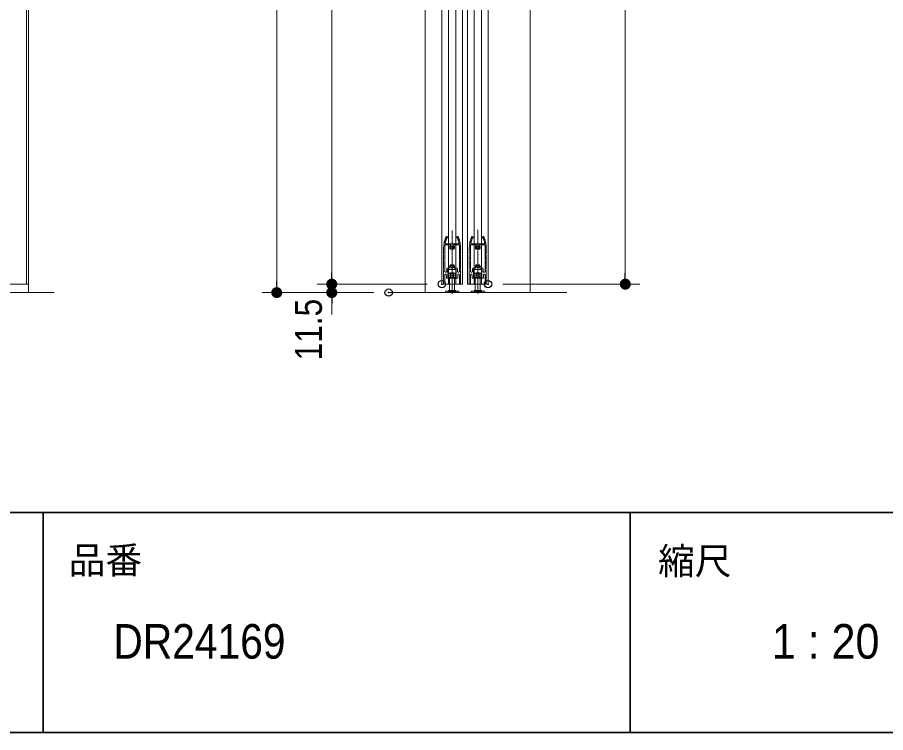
# Model space of a CAD drawing. Units: millimetres, scale not verified. Extents: x -6062 to 6062, y -3045 to 3045.
# Drawn here: x -723 to 461, y -2770 to -1795 of the extents above; entities that cross this region are included whole.
import ezdxf
from ezdxf.enums import TextEntityAlignment as Align

# ---------------------------------------------------------------- set-up
doc = ezdxf.new("R2010")
doc.units = ezdxf.units.MM
doc.header["$LTSCALE"] = 20
doc.header["$PDMODE"] = 32
doc.header["$PDSIZE"] = 10
for name, pattern in [('USER2', [10.5, 8, -0.5, 0.5, -0.5, 0.5, -0.5]), ('USER3', [2.91, 1.76, -0.4, 0.35, -0.4]), ('USER4', [1.11, 0.71, -0.4])]:
    doc.linetypes.add(name, pattern=pattern)
for name, color, linetype, lineweight in [('0-0_1図面枠', 7, 'Continuous', 20), ('0-1_3一般', 7, 'Continuous', 15), ('0-2_2寸法-1', 7, 'Continuous', 15), ('0-3_0', 7, 'Continuous', 25), ('0-5_2寸法-2', 7, 'Continuous', 15)]:
    doc.layers.add(name, color=color, linetype=linetype, lineweight=lineweight)
doc.layers.add('0-4_Defpoints', color=7, linetype='Continuous')
doc.styles.add('ＭＳ Ｐゴシック', font='')
doc.styles.get('ＭＳ Ｐゴシック').set_extended_font_data('MS PGothic')

# ---------------------------------------------------------------- blocks, each defined once
blk = doc.blocks.new('グループ-2')
at = {"layer": '0-0_1図面枠', "lineweight": 35}
for p, q in [((-80000, -49400), (80000, -49400)), ((22000, -49400), (22000, -55400)), ((38000, -49400), (38000, -55400))]:
    blk.add_line(p, q, dxfattribs=at)
blk.add_lwpolyline([(-80000, 55400), (80000, 55400), (80000, -55400), (-80000, -55400)], close=True, dxfattribs=at)
blk = doc.blocks.new('図面枠')
at = {"layer": '0-0_1図面枠'}
blk.add_blockref('グループ-2', (0, 0), dxfattribs=at)
at = {"layer": '0-0_1図面枠', "style": 'ＭＳ Ｐゴシック'}
for s, p in [('品番', (22696.5, -51284.2)), ('縮尺', (38765.5, -51307.2))]:
    blk.add_text(s, height=733.7, dxfattribs=at).set_placement(p, align=Align.BOTTOM_LEFT)
at = {"layer": '0-0_1図面枠', "style": 'ＭＳ Ｐゴシック', "width": 0.95}
blk.add_text('1 : 20', height=943.3, dxfattribs=at).set_placement((41866.9, -53665.3), align=Align.BOTTOM_LEFT)
blk = doc.blocks.new('_Dot')
at = {"layer": '0-3_0'}
blk.add_line((-10, 0), (-20, 0), dxfattribs=at)
for points in [[(0, 0), (-10, 0), (-9.92, 1.25)], [(0, 0), (-9.92, -1.25), (-10, 0)], [(0, 0), (-9.92, 1.25), (-9.69, 2.49)], [(0, 0), (-9.69, -2.49), (-9.92, -1.25)], [(0, 0), (-9.69, 2.49), (-9.3, 3.68)], [(0, 0), (-9.3, -3.68), (-9.69, -2.49)], [(0, 0), (-9.3, 3.68), (-8.76, 4.82)], [(0, 0), (-8.76, -4.82), (-9.3, -3.68)], [(0, 0), (-8.76, 4.82), (-8.09, 5.88)], [(0, 0), (-8.09, -5.88), (-8.76, -4.82)], [(0, 0), (-8.09, 5.88), (-7.29, 6.85)], [(0, 0), (-7.29, -6.85), (-8.09, -5.88)], [(0, 0), (-7.29, 6.85), (-6.37, 7.71)], [(0, 0), (-6.37, -7.71), (-7.29, -6.85)], [(0, 0), (-6.37, 7.71), (-5.36, 8.44)], [(0, 0), (-5.36, -8.44), (-6.37, -7.71)], [(0, 0), (-5.36, 8.44), (-4.26, 9.05)], [(0, 0), (-4.26, -9.05), (-5.36, -8.44)], [(0, 0), (-4.26, 9.05), (-3.09, 9.51)], [(0, 0), (-3.09, -9.51), (-4.26, -9.05)], [(0, 0), (-3.09, 9.51), (-1.87, 9.82)], [(0, 0), (-1.87, -9.82), (-3.09, -9.51)], [(0, 0), (-1.87, 9.82), (-0.63, 9.98)], [(0, 0), (-0.63, -9.98), (-1.87, -9.82)], [(0, 0), (-0.63, 9.98), (0.63, 9.98)], [(0, 0), (0.63, -9.98), (-0.63, -9.98)], [(0, 0), (0.63, 9.98), (1.87, 9.82)], [(0, 0), (1.87, 9.82), (3.09, 9.51)], [(0, 0), (3.09, 9.51), (4.26, 9.05)], [(0, 0), (4.26, 9.05), (5.36, 8.44)], [(0, 0), (5.36, 8.44), (6.37, 7.71)], [(0, 0), (6.37, 7.71), (7.29, 6.85)], [(0, 0), (7.29, 6.85), (8.09, 5.88)], [(0, 0), (8.09, 5.88), (8.76, 4.82)], [(0, 0), (8.76, 4.82), (9.3, 3.68)], [(0, 0), (9.3, 3.68), (9.69, 2.49)], [(0, 0), (9.69, 2.49), (9.92, 1.25)], [(0, 0), (9.92, 1.25), (10, 0)], [(0, 0), (1.87, -9.82), (0.63, -9.98)], [(0, 0), (3.09, -9.51), (1.87, -9.82)], [(0, 0), (4.26, -9.05), (3.09, -9.51)], [(0, 0), (5.36, -8.44), (4.26, -9.05)], [(0, 0), (6.37, -7.71), (5.36, -8.44)], [(0, 0), (7.29, -6.85), (6.37, -7.71)], [(0, 0), (8.09, -5.88), (7.29, -6.85)], [(0, 0), (8.76, -4.82), (8.09, -5.88)], [(0, 0), (9.3, -3.68), (8.76, -4.82)], [(0, 0), (9.69, -2.49), (9.3, -3.68)], [(0, 0), (9.92, -1.25), (9.69, -2.49)], [(0, 0), (10, 0), (9.92, -1.25)]]:
    blk.add_solid(points, dxfattribs=at)
blk = doc.blocks.new('グループ-32')
at = {"layer": '0-1_3一般'}
for p, q in [((21598.1, -43400), (21598.1, 3600)), ((21548.1, 2630), (21548.1, -41890)), ((21548.1, -41890), (21548.1, -43170)), ((21468.1, -43170), (21104.1, -43170)), ((21548.1, -43170), (21468.1, -43170)), ((-73179.1, -43400), (22298.1, -43400))]:
    blk.add_line(p, q, dxfattribs=at)
at = {"layer": '0-1_3一般', "linetype": 'USER2'}
for p, q in [((21598.1, 2630), (21598.1, -43170)), ((21598.1, -43170), (21548.1, -43170))]:
    blk.add_line(p, q, dxfattribs=at)
blk = doc.blocks.new('グループ-37')
at = {"layer": '0-1_3一般'}
for p, q in [((32419.3, -43400), (32419.3, 4660)), ((35279.3, 4660), (35279.3, -43400)), ((32869.3, -43170), (32869.3, 2630)), ((33049.3, -43170), (33049.3, 2630)), ((33249.3, 2630), (33249.3, -43170)), ((33429.3, 2630), (33429.3, -43170)), ((33569.3, -43170), (33569.3, 2630)), ((33749.3, -43170), (33749.3, 2630)), ((33949.3, 2630), (33949.3, -43170)), ((34129.3, 2630), (34129.3, -43170)), ((33054.3, -42880), (33064.3, -42870)), ((33054.3, -43000), (33054.3, -42880)), ((33054.3, -43000), (33064.3, -43010)), ((33064.3, -42870), (33069.3, -42870)), ((33069.3, -43010), (33064.3, -43010)), ((33069.3, -42870), (33106, -42870)), ((33069.3, -42890), (33069.3, -42870)), ((33069.3, -42890), (33107.3, -42890)), ((33069.3, -42990), (33069.3, -43010)), ((33069.3, -42990), (33107.3, -42990)), ((33079.3, -43010), (33069.3, -43010)), ((33079.3, -42990), (33079.3, -43340)), ((33079.3, -42990), (33109.3, -42990)), ((33109.3, -42890), (33104.3, -42860)), ((33107.3, -42990), (33107.3, -42890)), ((33109.3, -42990), (33109.3, -42890)), ((33149.3, -42871.5), (33129.3, -42860)), ((33169.3, -42860), (33149.3, -42871.5)), ((33194.3, -42860), (33169.3, -42860)), ((33189.3, -42890), (33194.3, -42860)), ((33189.3, -42990), (33189.3, -42890)), ((33189.3, -42990), (33219.3, -42990)), ((33191.3, -42990), (33191.3, -42890)), ((33191.3, -42890), (33229.3, -42890)), ((33191.3, -42990), (33229.3, -42990)), ((33192.6, -42870), (33229.3, -42870)), ((33219.3, -42990), (33219.3, -43340)), ((33229.3, -43010), (33219.3, -43010)), ((33229.3, -42870), (33234.3, -42870)), ((33229.3, -42890), (33229.3, -42870)), ((33229.3, -42990), (33229.3, -43010)), ((33234.3, -43010), (33229.3, -43010)), ((33244.3, -42880), (33234.3, -42870)), ((33244.3, -43000), (33234.3, -43010)), ((33244.3, -42880), (33244.3, -43000)), ((33754.3, -42880), (33764.3, -42870)), ((33754.3, -43000), (33754.3, -42880)), ((33754.3, -43000), (33764.3, -43010)), ((33764.3, -42870), (33769.3, -42870)), ((33769.3, -42890), (33807.3, -42890)), ((33779.3, -43010), (33769.3, -43010)), ((33779.3, -42990), (33809.3, -42990)), ((33779.3, -42990), (33779.3, -43340)), ((33829.3, -42860), (33804.3, -42860)), ((33809.3, -42890), (33804.3, -42860)), ((33809.3, -42990), (33809.3, -42890)), ((33869.3, -42860), (33829.3, -42860)), ((33894.3, -42860), (33869.3, -42860)), ((33889.3, -42890), (33894.3, -42860)), ((33889.3, -42990), (33889.3, -42890)), ((33889.3, -42990), (33919.3, -42990)), ((33891.3, -42890), (33929.3, -42890)), ((33891.3, -42990), (33891.3, -42890)), ((33891.3, -42990), (33929.3, -42990)), ((33892.6, -42870), (33929.3, -42870)), ((33919.3, -42990), (33919.3, -43340)), ((33934.3, -43010), (33929.3, -43010)), ((33944.3, -42880), (33934.3, -42870)), ((33944.3, -43000), (33934.3, -43010)), ((33944.3, -42880), (33944.3, -43000)), ((33429.3, -43170), (33249.3, -43170)), ((33749.3, -43170), (33569.3, -43170)), ((33949.3, -43170), (33749.3, -43170)), ((34129.3, -43170), (33949.3, -43170)), ((31419.3, -43400), (33599.3, -43400)), ((32969.3, -43400), (32969.3, -43360)), ((32969.3, -43360), (33006.1, -43360)), ((33006.1, -43400), (32969.3, -43400)), ((33006.1, -43360), (33099.3, -43360)), ((33089.3, -43400), (33006.1, -43400)), ((33049.3, -43340), (33049.3, -43360)), ((33249.3, -43340), (33049.3, -43340)), ((33099.3, -43340), (33079.3, -43340)), ((33209.3, -43400), (33089.3, -43400)), ((33099.3, -43380), (33094.3, -43400)), ((33094.3, -43400), (33119.3, -43400)), ((33099.3, -43340), (33099.3, -43380)), ((33099.3, -43360), (33199.3, -43360)), ((33149.3, -43382.7), (33119.3, -43400)), ((33119.3, -43400), (33179.3, -43400)), ((33179.3, -43400), (33149.3, -43382.7)), ((33179.3, -43400), (33204.3, -43400)), ((33199.3, -43380), (33199.3, -43340)), ((33219.3, -43340), (33199.3, -43340)), ((33199.3, -43360), (33292.5, -43360)), ((33204.3, -43400), (33199.3, -43380)), ((33292.5, -43400), (33209.3, -43400)), ((33249.3, -43360), (33249.3, -43340)), ((33292.5, -43360), (33329.3, -43360)), ((33329.3, -43400), (33292.5, -43400)), ((33329.3, -43400), (33329.3, -43360)), ((33599.3, -43400), (36279.3, -43400)), ((33669.3, -43360), (33706.1, -43360)), ((33669.3, -43400), (33669.3, -43360)), ((33706.1, -43400), (33669.3, -43400)), ((33706.1, -43360), (33799.3, -43360)), ((33789.3, -43400), (33706.1, -43400)), ((33799.3, -43340), (33779.3, -43340)), ((33799.3, -43380), (33794.3, -43400)), ((33794.3, -43400), (33819.3, -43400)), ((33799.3, -43340), (33799.3, -43380)), ((33799.3, -43360), (33899.3, -43360)), ((33919.3, -43340), (33899.3, -43340)), ((33899.3, -43380), (33899.3, -43340)), ((33899.3, -43360), (33992.5, -43360)), ((33904.3, -43400), (33899.3, -43380)), ((33992.5, -43360), (34029.3, -43360)), ((34029.3, -43400), (33992.5, -43400)), ((34029.3, -43400), (34029.3, -43360))]:
    blk.add_line(p, q, dxfattribs=at)
at = {"layer": '0-1_3一般', "linetype": 'USER2'}
for p, q in [((32989.3, -41870), (32999.3, -41870)), ((32999.3, -41870), (32999.3, -41876)), ((32999.3, -41876), (33041.3, -41876)), ((33045.3, -41880), (33045.3, -41896)), ((33253.3, -41880), (33253.3, -41896)), ((33745.3, -41880), (33745.3, -41896)), ((33953.3, -41880), (33953.3, -41896)), ((33999.3, -41876), (33957.3, -41876)), ((33999.3, -41870), (33999.3, -41876)), ((34009.3, -41870), (33999.3, -41870)), ((32949.3, -42110), (32949.3, -42816.5)), ((32959.3, -42100), (33104.3, -42100)), ((32963.2, -42070), (33143.3, -42070)), ((33041.3, -41900), (33012.5, -41900)), ((33194.3, -42100), (33339.3, -42100)), ((33286.1, -41900), (33257.3, -41900)), ((33349.3, -42110), (33349.3, -42816.5)), ((33649.3, -42110), (33649.3, -42816.5)), ((33659.3, -42100), (33804.3, -42100)), ((33663.2, -42070), (33843.3, -42070)), ((33741.3, -41900), (33712.5, -41900)), ((33843.3, -42070), (33849.3, -42076)), ((33849.3, -42076), (33855.3, -42070)), ((33855.3, -42070), (34035.4, -42070)), ((33894.3, -42100), (34039.3, -42100)), ((33986.1, -41900), (33957.3, -41900)), ((34049.3, -42110), (34049.3, -42816.5)), ((32919.3, -42176), (32919.3, -43160)), ((33379.3, -42176), (33379.3, -43160)), ((33619.3, -42176), (33619.3, -43160)), ((34079.3, -42176), (34079.3, -43160)), ((33004.3, -42816.5), (33004.3, -42754)), ((33024.3, -42734), (33082.4, -42734)), ((33034.3, -43004), (33034.3, -42776)), ((33040.3, -42770), (33143.3, -42770)), ((33149.3, -42764), (33143.3, -42770)), ((33155.3, -42770), (33149.3, -42764)), ((33155.3, -42770), (33258.3, -42770)), ((33216.1, -42734), (33274.3, -42734)), ((33264.3, -42934), (33264.3, -42776)), ((33294.3, -42754), (33294.3, -42816.5)), ((33704.3, -42816.5), (33704.3, -42754)), ((33724.3, -42734), (33782.4, -42734)), ((33734.3, -43004), (33734.3, -42776)), ((33740.3, -42770), (33843.3, -42770)), ((33849.3, -42764), (33843.3, -42770)), ((33855.3, -42770), (33849.3, -42764)), ((33855.3, -42770), (33958.3, -42770)), ((33916.1, -42734), (33974.3, -42734)), ((33964.3, -42934), (33964.3, -42776)), ((33994.3, -42754), (33994.3, -42816.5)), ((32949.3, -42922.5), (32949.3, -43160)), ((32994.3, -42922.5), (32994.3, -43004)), ((33000.3, -43010), (33028.3, -43010)), ((33219.3, -43010), (33079.3, -43010)), ((33106, -42870), (33192.6, -42870)), ((33107.3, -42890), (33191.3, -42890)), ((33107.3, -42990), (33191.3, -42990)), ((33264.3, -42934), (33264.3, -43004)), ((33270.3, -43010), (33298.3, -43010)), ((33304.3, -43004), (33304.3, -42922.5)), ((33349.3, -42922.5), (33349.3, -43016)), ((33349.3, -43160), (33349.3, -43016)), ((33649.3, -42922.5), (33649.3, -43160)), ((33694.3, -42922.5), (33694.3, -43004)), ((33700.3, -43010), (33728.3, -43010)), ((33919.3, -43010), (33779.3, -43010)), ((33806, -42870), (33892.6, -42870)), ((33807.3, -42890), (33891.3, -42890)), ((33807.3, -42990), (33891.3, -42990)), ((33964.3, -42934), (33964.3, -43004)), ((33970.3, -43010), (33998.3, -43010)), ((34004.3, -43004), (34004.3, -42922.5)), ((34049.3, -42922.5), (34049.3, -43016)), ((34049.3, -43160), (34049.3, -43016)), ((32929.3, -43170), (32939.3, -43170)), ((33369.3, -43170), (33359.3, -43170)), ((33629.3, -43170), (33639.3, -43170)), ((34069.3, -43170), (34059.3, -43170))]:
    blk.add_line(p, q, dxfattribs=at)
at = {"layer": '0-1_3一般', "linetype": 'USER3'}
for p, q in [((33149.3, -41709.9), (33149.3, -43289.9)), ((33849.3, -41690.7), (33849.3, -43330.7)), ((33149.3, -42820), (33149.3, -43440)), ((33149.3, -42850), (33149.3, -42840)), ((33849.3, -42820), (33849.3, -43440)), ((33849.3, -42850), (33849.3, -42840)), ((33034.3, -42940), (33264.3, -42940)), ((33149.3, -43030), (33149.3, -42850)), ((33734.3, -42940), (33964.3, -42940)), ((33849.3, -43030), (33849.3, -42850)), ((33849.3, -43030), (33849.3, -42850)), ((33849.3, -43040), (33849.3, -43030)), ((33149.3, -43390), (33149.3, -43320)), ((33149.3, -43340), (33149.3, -43420)), ((33849.3, -43390), (33849.3, -43320)), ((33849.3, -43340), (33849.3, -43420))]:
    blk.add_line(p, q, dxfattribs=at)
at = {"layer": '0-1_3一般', "linetype": 'USER4'}
for p, q in [((33049.3, -43380), (33249.3, -43380)), ((33049.3, -43400), (33049.3, -43380)), ((33099.3, -43380), (33099.3, -43340)), ((33099.3, -43400), (33199.3, -43400)), ((33199.3, -43340), (33199.3, -43380)), ((33249.3, -43380), (33249.3, -43400)), ((33799.3, -43380), (33799.3, -43340)), ((33799.3, -43400), (33899.3, -43400)), ((33899.3, -43340), (33899.3, -43380))]:
    blk.add_line(p, q, dxfattribs=at)
at = {"layer": '0-1_3一般', "linetype": 'USER2'}
for points in [[(33309.3, -41870), (33299.3, -41870), (33299.3, -41876), (33257.3, -41876)], [(33689.3, -41870), (33699.3, -41870), (33699.3, -41876), (33741.3, -41876)], [(33143.3, -42070), (33149.3, -42076), (33155.3, -42070), (33335.4, -42070)]]:
    blk.add_lwpolyline(points, dxfattribs=at)
at = {"layer": '0-1_3一般'}
for points in [[(33169.3, -42860), (33129.3, -42860), (33104.3, -42860)], [(33769.3, -42990), (33769.3, -43010), (33764.3, -43010)], [(33769.3, -42890), (33769.3, -42870), (33806, -42870)], [(33769.3, -42990), (33807.3, -42990), (33807.3, -42890)], [(33869.3, -42860), (33849.3, -42871.5), (33829.3, -42860)], [(33929.3, -42990), (33929.3, -43010), (33919.3, -43010)], [(33929.3, -42890), (33929.3, -42870), (33934.3, -42870)], [(33249.3, -43170), (33049.3, -43170), (32869.3, -43170)], [(33949.3, -43360), (33949.3, -43340), (33749.3, -43340), (33749.3, -43360)], [(33992.5, -43400), (33909.3, -43400), (33789.3, -43400)], [(33879.3, -43400), (33849.3, -43382.7), (33819.3, -43400)], [(33819.3, -43400), (33879.3, -43400), (33904.3, -43400)]]:
    blk.add_lwpolyline(points, dxfattribs=at)
at = {"layer": '0-1_3一般', "linetype": 'USER3'}
blk.add_lwpolyline([(33149.3, -43040), (33149.3, -43030), (33149.3, -42850)], dxfattribs=at)
at = {"layer": '0-1_3一般', "linetype": 'USER4'}
blk.add_lwpolyline([(33749.3, -43400), (33749.3, -43380), (33949.3, -43380), (33949.3, -43400)], dxfattribs=at)
at = {"layer": '0-1_3一般', "linetype": 'USER2'}
for centre, radius, start, end in [((33712.9, -42211.2), 800, 154.7505, 159.33677), ((33041.3, -41880), 4, 0, 90), ((33041.3, -41896), 4, 270, 0), ((33257.3, -41880), 4, 90, 180), ((33257.3, -41896), 4, 180, 270), ((32585.7, -42211.2), 800, 20.66323, 25.2495), ((34412.9, -42211.2), 800, 154.7505, 159.33677), ((33741.3, -41880), 4, 0, 90), ((33741.3, -41896), 4, 270, 0), ((33957.3, -41880), 4, 90, 180), ((33957.3, -41896), 4, 180, 270), ((33285.7, -42211.2), 800, 20.66323, 25.2495), ((33619.3, -42176), 700, 159.33677, 180), ((32959.3, -42110), 10, 90, 180), ((32963.2, -42064), 6, 168.88762, 270), ((33712.9, -42211.2), 770, 156.45056, 168.88762), ((33012.5, -41906), 6, 90, 156.45056), ((33149.3, -42170), 65, 126.8699, 222.5424), ((33104.3, -42110), 10, 306.8699, 90), ((33194.3, -42110), 10, 90, 233.1301), ((33149.3, -42170), 65, 317.4576, 53.1301), ((33286.1, -41906), 6, 23.54944, 90), ((32585.7, -42211.2), 770, 11.11238, 23.54944), ((32679.3, -42176), 700, 0, 20.66323), ((33335.4, -42064), 6, 270, 11.11238), ((33339.3, -42110), 10, 0, 90), ((34319.3, -42176), 700, 159.33677, 180), ((33659.3, -42110), 10, 90, 180), ((33663.2, -42064), 6, 168.88762, 270), ((34412.9, -42211.2), 770, 156.45056, 168.88762), ((33712.5, -41906), 6, 90, 156.45056), ((33849.3, -42170), 65, 126.8699, 222.5424), ((33804.3, -42110), 10, 306.8699, 90), ((33894.3, -42110), 10, 90, 233.1301), ((33849.3, -42170), 65, 317.4576, 53.1301), ((33986.1, -41906), 6, 23.54944, 90), ((33285.7, -42211.2), 770, 11.11238, 23.54944), ((33379.3, -42176), 700, 0, 20.66323), ((34035.4, -42064), 6, 270, 11.11238), ((34039.3, -42110), 10, 0, 90), ((33112.5, -42203.8), 15, 222.5424, 42.5424), ((33149.3, -42170), 35, 317.4576, 222.5424), ((33186.1, -42203.8), 15, 137.4576, 317.4576), ((33812.5, -42203.8), 15, 222.5424, 42.5424), ((33849.3, -42170), 35, 317.4576, 222.5424), ((33886.1, -42203.8), 15, 137.4576, 317.4576), ((32976.8, -42816.5), 27.5, 180, 270), ((32976.8, -42816.5), 27.5, 270, 0), ((33024.3, -42754), 20, 90, 180), ((33040.3, -42776), 6, 90, 180), ((33082.4, -42724), 10, 270, 26.95775), ((33149.3, -42690), 65, 137.4576, 206.95775), ((33112.5, -42656.2), 15, 317.4576, 137.4576), ((33149.3, -42690), 35, 137.4576, 42.5424), ((33186.1, -42656.2), 15, 42.5424, 222.5424), ((33149.3, -42690), 65, 333.04225, 42.5424), ((33216.1, -42724), 10, 153.04225, 270), ((33258.3, -42776), 6, 0, 90), ((33274.3, -42754), 20, 0, 90), ((33321.8, -42816.5), 27.5, 180, 0), ((33676.8, -42816.5), 27.5, 180, 270), ((33676.8, -42816.5), 27.5, 270, 0), ((33724.3, -42754), 20, 90, 180), ((33740.3, -42776), 6, 90, 180), ((33782.4, -42724), 10, 270, 26.95775), ((33849.3, -42690), 65, 137.4576, 206.95775), ((33812.5, -42656.2), 15, 317.4576, 137.4576), ((33849.3, -42690), 35, 137.4576, 42.5424), ((33886.1, -42656.2), 15, 42.5424, 222.5424), ((33849.3, -42690), 65, 333.04225, 42.5424), ((33916.1, -42724), 10, 153.04225, 270), ((33958.3, -42776), 6, 0, 90), ((33974.3, -42754), 20, 0, 90), ((34021.8, -42816.5), 27.5, 180, 0), ((32971.8, -42922.5), 22.5, 90, 180), ((32971.8, -42922.5), 22.5, 0, 90), ((33000.3, -43004), 6, 180, 270), ((33028.3, -43004), 6, 270, 0), ((33270.3, -43004), 6, 180, 270), ((33298.3, -43004), 6, 270, 0), ((33326.8, -42922.5), 22.5, 0, 180), ((33671.8, -42922.5), 22.5, 90, 180), ((33671.8, -42922.5), 22.5, 0, 90), ((33700.3, -43004), 6, 180, 270), ((33728.3, -43004), 6, 270, 0), ((33970.3, -43004), 6, 180, 270), ((33998.3, -43004), 6, 270, 0), ((34026.8, -42922.5), 22.5, 0, 180), ((32929.3, -43160), 10, 180, 270), ((32939.3, -43160), 10, 270, 0), ((33359.3, -43160), 10, 180, 270), ((33369.3, -43160), 10, 270, 0), ((33629.3, -43160), 10, 180, 270), ((33639.3, -43160), 10, 270, 0), ((34059.3, -43160), 10, 180, 270), ((34069.3, -43160), 10, 270, 0)]:
    blk.add_arc(centre, radius, start, end, dxfattribs=at)

msp = doc.modelspace()

# ---------------------------------------------------------------- linework, layer by layer
at = {"layer": '0-2_2寸法-1'}
for p, q in [((-369.04, 164.99), (-369.04, -2154.99)), ((-294.04, -2143.49), (-294.04, 116.49)), ((106.07, -1028.51), (106.07, -2143.49)), ((-164.04, -2158.5), (-314.04, -2158.5)), ((-61.04, -2158.5), (126.07, -2158.5)), ((-236.54, -2170), (-389.04, -2170))]:
    msp.add_line(p, q, dxfattribs=at)
at = {"layer": '0-4_Defpoints'}
for p in [(-144.04, -2158.5), (-81.04, -2158.5), (106.07, -2158.5), (-369.04, -2170), (-294.04, -2170), (-216.54, -2170)]:
    msp.add_point(p, dxfattribs=at)
at = {"layer": '0-5_2寸法-2'}
for p, q in [((-294.04, -2143.49), (-294.04, -2128.49)), ((-164.04, -2158.5), (-314.04, -2158.5)), ((-294.04, -2158.5), (-294.04, -2170)), ((-236.54, -2170), (-314.04, -2170)), ((-294.04, -2185.01), (-294.04, -2200.01))]:
    msp.add_line(p, q, dxfattribs=at)

# ---------------------------------------------------------------- block references
at = {"layer": '0-0_1図面枠', "xscale": 0.05, "yscale": 0.05}
msp.add_blockref('図面枠', (-1787.5, 0), dxfattribs=at)
at = {"layer": '0-1_3一般', "xscale": 0.05, "yscale": 0.05}
for name in ['グループ-32', 'グループ-37']:
    msp.add_blockref(name, (-1787.5, 0), dxfattribs=at)
at = {"layer": '0-2_2寸法-1', "xscale": 0.7503418, "yscale": 0.7503418, "rotation": 270}
for p in [(-294.04, -2158.5), (106.07, -2158.5), (-369.04, -2170)]:
    msp.add_blockref('_Dot', p, dxfattribs=at)
at = {"layer": '0-5_2寸法-2', "xscale": 0.7503418, "yscale": 0.7503418}
for p, rotation in [((-294.04, -2158.5), 270), ((-294.04, -2170), 90)]:
    msp.add_blockref('_Dot', p, dxfattribs=dict(at, rotation=rotation))

# ---------------------------------------------------------------- texts
at = {"layer": '0-0_1図面枠', "style": 'ＭＳ Ｐゴシック', "width": 0.9}
msp.add_text('DR24169', height=47.17, dxfattribs=at).set_placement((-591.72, -2683.26), align=Align.BOTTOM_LEFT)
at = {"layer": '0-5_2寸法-2', "style": 'ＭＳ Ｐゴシック', "width": 0.9}
msp.add_text('11.5', height=36.66, rotation=90, dxfattribs=at).set_placement((-296.51, -2262.46), align=Align.BOTTOM_LEFT)

doc.saveas('drawing.dxf')
